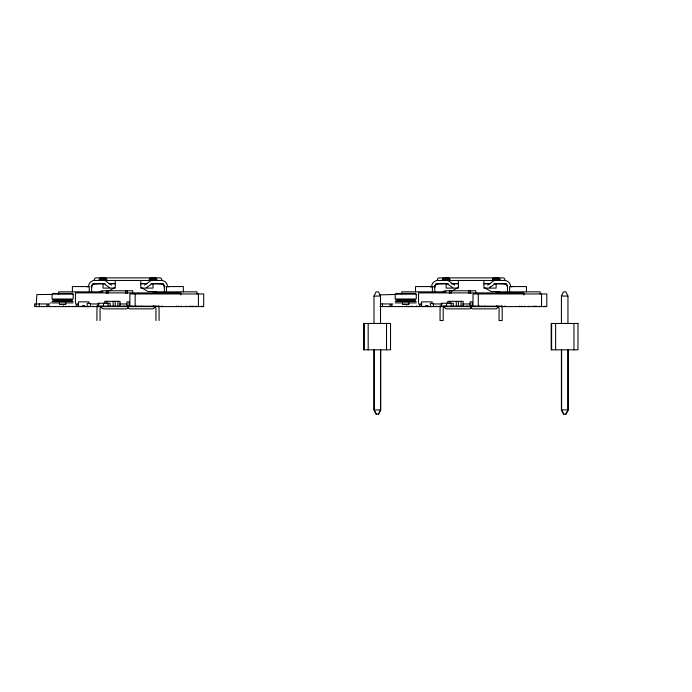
<?xml version="1.0" encoding="UTF-8"?>
<svg xmlns="http://www.w3.org/2000/svg" width="692" height="692" viewBox="0 0 692 692"><rect width="100%" height="100%" fill="white"/><g stroke="black" fill="none" stroke-linecap="round" stroke-linejoin="round"><path stroke-width="1.04" d="M507.444 292.171L507.496 286.782A2.682 2.682 0 0 0 504.866 283.616L504.866 283.512M379.83 294.878L395.945 294.455M131.662 306.21L131.151 306.599M138.512 306.21L138.002 306.599M474.781 306.21L474.271 306.599M481.632 306.21L481.191 306.591M373.983 323.467L373.983 296.064L376.085 291.842L378.403 291.842L380.513 296.064L380.513 323.467M378.403 414.127L380.513 409.915L380.513 349.823M380.73 349.823L380.73 409.915L378.619 414.127L376.085 414.127L373.983 409.915L373.983 349.823M561.42 323.467L561.42 296.064L563.522 291.842L565.84 291.842L567.95 296.064L567.95 323.467M565.84 414.127L567.95 409.915L567.95 349.823M568.167 349.823L568.167 409.915L566.056 414.127L563.522 414.127L561.42 409.915L561.42 349.823M144.524 285.087L150.596 280.84A2.111 2.111 0 0 1 151.808 280.459M146.341 287.682L151.859 283.807A1.055 1.055 0 0 1 152.465 283.616L163.225 284.066M487.644 285.087L493.716 280.84A2.111 2.111 0 0 1 494.918 280.459M490.308 287.076L489.452 287.682L494.979 283.807A1.055 1.055 0 0 1 495.584 283.616L506.345 284.066M108.86 290.995L115.253 287.31L115.253 280.459M451.98 290.995L458.372 287.31M92.797 284.066L103.549 283.616A1.055 1.055 0 0 1 104.155 283.807L109.682 287.682M435.917 284.066L446.669 283.616A1.055 1.055 0 0 1 447.274 283.807L452.802 287.682M99.285 279.611L106.663 279.611M149.36 279.611L156.738 279.611M442.404 279.611L449.783 279.611M492.479 279.611L499.858 279.611M87.149 286.851A2.111 1.626 -90 0 1 87.573 286.782L88.481 286.782A6.349 6.349 0 0 1 94.276 280.459L161.746 280.459A6.349 6.349 0 0 1 167.542 286.782L168.45 286.782A2.111 1.626 -90 0 1 168.874 286.851M431.6 286.782A6.349 6.349 0 0 1 437.396 280.459L504.866 280.459A6.349 6.349 0 0 1 510.661 286.782L511.57 286.782A2.111 1.626 -90 0 1 511.993 286.851M109.137 283.616L115.253 283.616M140.77 283.616L146.877 283.616M451.245 283.616L458.372 283.616M483.89 283.616L489.997 283.616M105.063 283.668L95.384 283.668A3.694 3.694 0 0 0 91.69 287.362M109.137 283.668L115.253 283.668M140.77 283.668L146.877 283.668M150.96 283.668L160.639 283.668A3.694 3.694 0 0 1 164.324 287.362M448.182 283.668L438.503 283.668A3.694 3.694 0 0 0 434.81 287.362M451.245 283.668L458.372 283.668M483.89 283.668L489.997 283.668M494.079 283.668L503.759 283.668A3.694 3.694 0 0 1 507.444 287.362M91.041 286.782L91.638 286.782A2.682 2.682 0 0 1 93.887 283.642M162.136 283.642A2.682 2.682 0 0 1 164.385 286.782L164.981 286.782M437.007 283.642A2.682 2.682 0 0 0 434.758 286.782L430.692 286.782A2.111 1.626 -90 0 0 430.268 286.851M115.253 288.097L103.03 288.097L103.03 283.668M140.77 288.097L152.993 288.097L152.993 283.668M483.89 288.097L496.112 288.097L496.112 283.668M102.97 291.842L58.699 291.842L58.699 293.953M152.768 291.842L197.038 291.842L197.038 293.953M446.089 291.842L401.81 291.842L401.81 293.953M495.879 291.842L540.158 291.842L540.158 293.953M52.826 293.425L72.418 293.417M395.945 293.425L415.537 293.417M51.779 294.455L36.884 294.55L36.183 305.786L36.97 306.582M373.983 296.064L380.513 296.064M561.42 296.064L567.95 296.064M52.826 299.748L72.418 299.748M395.945 299.748L415.537 299.748M52.826 300.804L72.418 300.804M395.945 300.804L415.537 300.804M52.082 301.539L73.153 301.539M395.201 301.539L416.273 301.539M50.248 302.914L51.104 302.914M52.082 302.914L73.136 302.906M395.201 302.914L416.255 302.906M49.625 303.944L34.6 303.944L34.6 306.582L203.682 306.599L203.682 293.953L129.888 293.953L129.888 306.599M380.245 303.944L392.745 303.944M75.419 303.961L78.741 303.961M90.479 303.961L99.138 303.961M119.526 303.961L127.06 303.961M418.539 303.961L421.861 303.961M432.526 303.961L442.257 303.961M462.645 303.961L470.179 303.961M78.43 305.016L76.328 305.016L76.232 306.599M421.549 305.016L419.447 305.016L419.352 306.599M78.43 306.392L88.974 306.599M421.549 306.392L432.093 306.599M380.09 306.582L546.801 306.599L546.801 293.953L473.008 293.953L473.008 306.599M374.19 349.823L374.19 409.915L380.73 409.915M561.627 349.823L561.627 409.915L568.167 409.915M467.948 306.599L467.437 306.21M124.759 306.591L124.318 306.21M454.618 285.087L448.546 280.84A2.111 2.111 0 0 0 447.335 280.459M111.499 285.087L105.426 280.84A2.111 2.111 0 0 0 104.215 280.459M561.627 409.915L563.738 414.127M374.19 409.915L376.301 414.127M460.587 306.21L461.088 306.599L461.045 301.331M117.467 306.21L117.977 306.599L117.925 301.331M573.962 323.467L573.962 349.823M555.615 323.467L555.615 349.823M551.611 323.467L551.611 349.823M544.786 306.072L544.786 306.599M541.533 293.953L541.533 306.599M539.414 306.072L539.414 306.599M536.421 306.072L536.421 306.599M535.435 306.072L535.435 306.599M534.311 306.072L534.311 306.599M532.84 306.072L532.84 306.599M529.112 306.072L529.112 306.599M526.456 291.842L526.456 286.566L509.589 286.566L509.589 291.842M524.406 306.072L524.406 306.599M523.956 294.904L523.956 292.898L418.539 292.898L418.539 302.958M521.656 306.072L521.656 306.599M519.554 306.072L519.554 306.599M505.567 306.072L505.567 306.599M504.866 280.459L504.866 279.525A2.111 1.652 0 0 0 502.755 277.873L439.507 277.873A2.111 1.652 0 0 0 437.396 279.525L437.396 280.459M504.624 306.072L504.624 306.599M502.755 306.175L439.507 306.175M499.858 280.459L499.858 279.084A2.111 1.055 0 0 0 497.747 278.028L494.59 278.028A2.111 1.055 0 0 0 492.479 279.084L492.479 280.459M497.487 306.279L497.487 307.222A2.111 1.652 0 0 1 495.377 308.866L473.242 308.866A2.111 1.652 0 0 1 471.408 308.044L471.235 306.279M497.133 306.072L497.133 306.599M496.19 306.072L496.19 306.599M484.824 306.072L484.824 306.599M483.89 280.459L483.89 287.31L491.19 291.522L496.96 291.522A5.795 5.795 0 0 1 499.858 292.301M479.426 306.072L479.426 306.599M478.276 293.953L478.276 306.599M475.811 293.425L475.811 290.787L444.186 290.787L444.186 292.543M475.326 306.072L475.283 306.599M472.169 306.599L472.169 301.859L470.067 301.859L470.067 306.599M470.993 306.072L470.845 308.044A2.111 1.652 0 0 1 469.02 308.866L446.885 308.866A2.111 1.652 0 0 1 444.774 307.222L444.774 306.279M470.543 290.787L470.543 293.425M468.96 290.787L468.96 293.425M466.892 306.072L466.892 306.599M463.156 306.599L463.156 301.331L447.845 301.331L447.845 303.433M458.372 280.459L458.372 288.097L446.141 288.097L446.141 283.668M458.389 301.331L458.389 306.599M456.279 301.331L456.279 306.599M453.295 306.599L453.295 303.226L441.34 303.226L441.34 306.599L441.392 306.072M451.66 306.072L451.66 306.599M451.193 303.226L451.193 306.599M451.037 290.787L451.037 293.425M449.956 301.331L449.956 303.433M449.783 280.459L449.783 279.084A2.111 1.055 0 0 0 447.672 278.028L444.515 278.028A2.111 1.055 0 0 0 442.404 279.084L442.404 280.459M449.454 290.787L449.454 293.425M446.617 303.226L446.617 306.599M446.279 306.072L446.279 306.599M436.012 306.072L436.012 306.599M434.758 286.782L434.81 292.171M433.529 306.599L433.529 303.433L430.363 303.433L430.363 306.599M432.388 291.842L432.388 286.566L415.52 286.566L415.52 291.842M432.093 303.667L432.093 301.859L421.549 301.859L421.549 306.599M427.872 306.599L427.872 305.544L425.762 305.544L425.762 306.599M411.904 306.072L411.904 306.599M408.903 302.906L408.903 304.489L402.58 304.489L402.58 302.906M406.697 306.072L406.697 306.599M406.533 306.072L406.533 306.599M392.035 306.599L392.035 305.016L389.925 305.016L389.925 306.599M386.525 323.467L386.525 349.823M382.46 303.944L382.46 306.582M368.179 323.467L368.179 349.823M364.174 323.467L364.174 349.823M201.666 306.072L201.666 306.599M198.414 293.953L198.414 306.599M196.294 306.072L196.294 306.599M193.302 306.072L193.302 306.599M192.315 306.072L192.315 306.599M191.191 306.072L191.191 306.599M189.72 306.072L189.72 306.599M185.992 306.072L185.992 306.599M183.337 291.842L183.337 286.566L166.469 286.566L166.469 291.842M181.287 306.072L181.287 306.599M180.846 294.904L180.846 292.898L75.419 292.898L75.419 302.958M178.545 306.072L178.545 306.599M176.434 306.072L176.434 306.599M164.385 286.782L164.385 292.474M162.447 306.072L162.447 306.599M161.746 280.459L161.746 279.525A2.111 1.652 0 0 0 159.636 277.873L96.387 277.873A2.111 1.652 0 0 0 94.276 279.525L94.276 280.459M161.504 306.072L161.504 306.599M159.636 306.175L96.387 306.175M159.099 320.543L159.056 308.165A5.795 5.795 0 0 0 158.33 306.02M156.738 280.459L156.738 279.084A2.111 1.055 0 0 0 154.627 278.028L151.47 278.028A2.111 1.055 0 0 0 149.36 279.084L149.36 280.459M155.951 320.543L155.951 308.917A2.638 2.638 0 0 0 153.313 306.279M154.368 306.279L154.368 307.222A2.111 1.652 0 0 1 152.257 308.866L130.122 308.866A2.111 1.652 0 0 1 128.297 308.044L128.115 306.279M154.013 306.072L154.013 306.599M153.07 306.072L153.07 306.599M141.704 306.072L141.704 306.599M140.77 280.459L140.77 287.31L148.071 291.522L153.84 291.522A5.795 5.795 0 0 1 156.738 292.301M136.307 306.072L136.307 306.599M135.156 293.953L135.156 306.599M132.691 293.425L132.691 290.787L101.067 290.787L101.067 292.543M132.207 306.072L132.163 306.599M129.049 306.599L129.049 301.859L126.947 301.859L126.947 306.599M127.873 306.072L127.726 308.044A2.111 1.652 0 0 1 125.901 308.866L103.765 308.866A2.111 1.652 0 0 1 101.655 307.222L101.655 306.279M127.423 290.787L127.423 293.425M125.84 290.787L125.84 293.425M123.773 306.072L123.773 306.599M120.036 306.599L120.036 301.331L104.726 301.331L104.726 303.433M115.27 301.331L115.27 306.599M113.159 301.331L113.159 306.599M110.175 306.599L110.175 303.226L98.229 303.226L98.229 306.599M108.54 306.072L108.54 306.599M108.073 303.226L108.073 306.599M107.917 290.787L107.917 293.425M106.836 301.331L106.836 303.433M106.663 280.459L106.663 279.084A2.111 1.055 0 0 0 104.553 278.028L101.395 278.028A2.111 1.055 0 0 0 99.285 279.084L99.285 280.459M106.343 290.787L106.343 293.425M103.497 303.226L103.497 306.599M103.16 306.072L103.16 306.599M100.072 320.543L100.072 308.917A2.638 2.638 0 0 1 102.71 306.279M98.273 306.072L98.273 306.599M96.915 320.543L96.958 308.165A5.795 5.795 0 0 1 97.684 306.02M92.892 306.072L92.892 306.599M91.638 286.782L91.638 292.474M90.41 306.599L90.41 303.433L87.244 303.433L87.244 306.599M89.268 291.842L89.268 286.566L72.401 286.566L72.401 291.842M88.974 303.667L88.974 301.859L78.43 301.859L78.43 306.599M84.753 306.599L84.753 305.544L82.651 305.544L82.651 306.599M68.785 306.072L68.785 306.599M65.783 302.906L65.783 304.489L59.46 304.489L59.46 302.906M63.578 306.072L63.578 306.599M63.413 306.072L63.413 306.599M48.916 306.599L48.916 305.016L46.805 305.016L46.805 306.599M39.34 303.944L39.34 306.582M89.813 306.599A1.842 1.842 0 0 1 88.697 306.219M66.164 306.219A1.842 1.842 0 0 1 65.039 306.599M100.643 306.279A5.795 5.795 0 0 1 99.882 306.236M99.285 292.301A5.795 5.795 0 0 1 101.43 291.574M156.141 306.236A5.795 5.795 0 0 1 155.38 306.279M432.933 306.599A1.842 1.842 0 0 1 431.817 306.219M409.283 306.219A1.842 1.842 0 0 1 408.159 306.599M445.83 306.279A2.638 2.638 0 0 0 443.191 308.917L443.191 320.543L440.034 320.543L440.077 308.165A5.795 5.795 0 0 1 440.804 306.02M443.754 306.279A5.795 5.795 0 0 1 443.001 306.236M442.404 292.301A5.795 5.795 0 0 1 444.541 291.574M496.432 306.279A2.638 2.638 0 0 1 499.062 308.917L499.062 320.543L502.219 320.543L502.176 308.165A5.795 5.795 0 0 0 501.449 306.02M499.261 306.236A5.795 5.795 0 0 1 498.499 306.279M445.388 306.409A2.111 1.652 0 0 1 445.06 306.072M416.619 306.184L415.935 306.582L416.61 306.193M73.378 306.348L72.816 306.582L73.369 306.348M73.153 294.161L52.082 294.161L52.082 299.013L73.153 299.005L73.153 294.161M416.273 294.161L395.201 294.161L395.201 299.013L416.273 299.005L416.273 294.161M390.53 323.467L363.75 323.467L363.75 349.823L390.53 349.823L390.53 323.467M577.967 323.467L551.187 323.467L551.187 349.823L577.967 349.823L577.967 323.467"/></g></svg>
